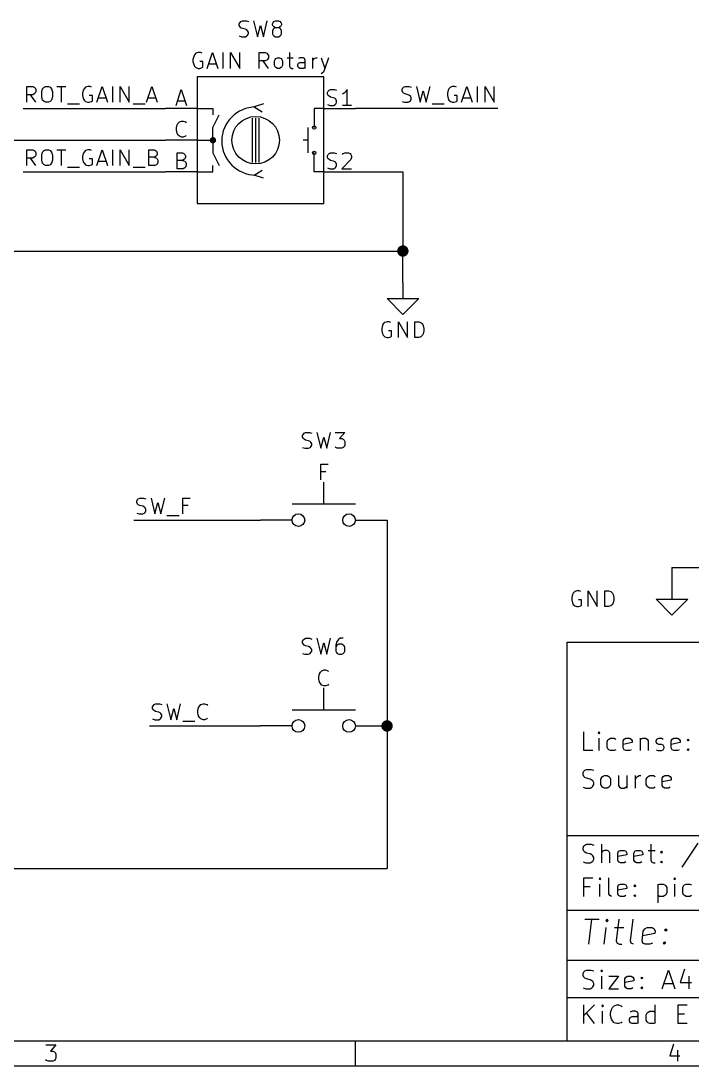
# Model space of a CAD drawing. Extents: x 0.4 to 11.3, y -7.9 to -0.4.
# Drawn here: x 5.243 to 7.364, y -7.874 to -4.573 of the extents above; entities that cross this region are included whole.
import ezdxf

# ---------------------------------------------------------------- set-up
doc = ezdxf.new("R2010")
doc.units = 0
doc.header["$MEASUREMENT"] = 0
for name, color, linetype in [('CYAN2', 4, 'CONTINUOUS'), ('GRAY1', 251, 'CONTINUOUS'), ('GREEN3', 91, 'CONTINUOUS'), ('LYELLOW', 51, 'CONTINUOUS'), ('RED2', 1, 'CONTINUOUS'), ('RED3', 11, 'CONTINUOUS')]:
    doc.layers.add(name, color=color, linetype=linetype)

msp = doc.modelspace()

# ---------------------------------------------------------------- linework, layer by layer
at = {"layer": 'CYAN2', "linetype": 'CONTINUOUS'}
for p, q in [((5.93333, -4.58265), (5.93571, -4.57789)), ((5.93333, -4.58742), (5.93333, -4.58265)), ((5.93571, -4.59218), (5.93333, -4.58742)), ((5.93571, -4.57789), (5.93809, -4.57551)), ((5.93809, -4.57551), (5.94286, -4.57313)), ((5.94286, -4.57313), (5.95476, -4.57313)), ((5.95476, -4.57313), (5.96191, -4.57551)), ((5.97857, -4.57313), (5.99048, -4.62313)), ((5.99048, -4.62313), (6, -4.58742)), ((6, -4.58742), (6.00952, -4.62313)), ((6.00952, -4.62313), (6.02143, -4.57313)), ((6.03809, -4.58265), (6.04047, -4.57789)), ((6.03809, -4.58504), (6.03809, -4.58265)), ((6.04047, -4.5898), (6.03809, -4.58504)), ((6.04047, -4.57789), (6.04285, -4.57551)), ((6.04285, -4.57551), (6.04762, -4.57313)), ((6.04762, -4.57313), (6.05714, -4.57313)), ((6.05714, -4.57313), (6.0619, -4.57551)), ((6.0619, -4.57551), (6.06428, -4.57789)), ((6.06428, -4.57789), (6.06667, -4.58265)), ((6.06667, -4.58504), (6.06428, -4.5898)), ((6.06667, -4.58265), (6.06667, -4.58504)), ((5.93333, -4.62075), (5.94048, -4.62313)), ((5.93809, -4.59456), (5.93571, -4.59218)), ((5.94286, -4.59694), (5.93809, -4.59456)), ((5.95238, -4.59932), (5.94286, -4.59694)), ((5.95714, -4.6017), (5.95238, -4.59932)), ((5.95238, -4.62313), (5.95714, -4.62075)), ((5.95952, -4.60408), (5.95714, -4.6017)), ((5.95714, -4.62075), (5.95952, -4.61837)), ((5.96191, -4.60885), (5.95952, -4.60408)), ((5.95952, -4.61837), (5.96191, -4.61361)), ((5.96191, -4.61361), (5.96191, -4.60885)), ((6.04047, -4.59932), (6.03809, -4.60408)), ((6.03809, -4.60408), (6.03809, -4.61361)), ((6.03809, -4.61361), (6.04047, -4.61837)), ((6.04285, -4.59218), (6.04047, -4.5898)), ((6.04285, -4.59694), (6.04047, -4.59932)), ((6.04047, -4.61837), (6.04285, -4.62075)), ((6.04762, -4.59456), (6.04285, -4.59218)), ((6.04762, -4.59456), (6.04285, -4.59694)), ((6.04285, -4.62075), (6.04762, -4.62313)), ((6.05714, -4.59456), (6.04762, -4.59456)), ((6.0619, -4.59218), (6.05714, -4.59456)), ((6.0619, -4.59694), (6.05714, -4.59456)), ((6.05714, -4.62313), (6.0619, -4.62075)), ((6.06428, -4.5898), (6.0619, -4.59218)), ((6.06428, -4.59932), (6.0619, -4.59694)), ((6.0619, -4.62075), (6.06428, -4.61837)), ((6.06667, -4.60408), (6.06428, -4.59932)), ((6.06428, -4.61837), (6.06667, -4.61361)), ((6.06667, -4.61361), (6.06667, -4.60408)), ((5.94048, -4.62313), (5.95238, -4.62313)), ((6.04762, -4.62313), (6.05714, -4.62313)), ((5.78928, -4.68504), (5.78691, -4.69456)), ((5.79167, -4.68028), (5.78928, -4.68504)), ((5.79643, -4.67551), (5.79167, -4.68028)), ((5.80357, -4.67313), (5.79643, -4.67551)), ((5.81071, -4.67313), (5.80357, -4.67313)), ((5.81548, -4.67551), (5.81071, -4.67313)), ((5.83214, -4.72313), (5.84881, -4.67313)), ((5.84881, -4.67313), (5.86548, -4.72313)), ((5.88214, -4.72313), (5.88214, -4.67313)), ((5.90595, -4.72313), (5.90595, -4.67313)), ((5.90595, -4.67313), (5.93452, -4.72313)), ((5.93452, -4.72313), (5.93452, -4.67313)), ((5.99643, -4.72313), (5.99643, -4.67313)), ((5.99643, -4.67313), (6.01548, -4.67313)), ((6.01548, -4.67313), (6.02024, -4.67551)), ((6.02024, -4.67551), (6.02262, -4.67789)), ((6.02262, -4.67789), (6.025, -4.68265)), ((6.025, -4.68265), (6.025, -4.6898)), ((6.09167, -4.67313), (6.09167, -4.71599)), ((5.78691, -4.69456), (5.78691, -4.7017)), ((5.78691, -4.7017), (5.78928, -4.71122)), ((5.78928, -4.71122), (5.79167, -4.71599)), ((5.79167, -4.71599), (5.79643, -4.72075)), ((5.81785, -4.7017), (5.80833, -4.7017)), ((5.81548, -4.72075), (5.81785, -4.71837)), ((5.81785, -4.71837), (5.81785, -4.7017)), ((5.83691, -4.70885), (5.86071, -4.70885)), ((6.01548, -4.69932), (5.99643, -4.69932)), ((6.025, -4.72313), (6.00833, -4.69932)), ((6.02024, -4.69694), (6.01548, -4.69932)), ((6.02262, -4.69456), (6.02024, -4.69694)), ((6.025, -4.6898), (6.02262, -4.69456)), ((6.04405, -4.69932), (6.04643, -4.69456)), ((6.04405, -4.71361), (6.04405, -4.69932)), ((6.04643, -4.71837), (6.04405, -4.71361)), ((6.04643, -4.69456), (6.04881, -4.69218)), ((6.04881, -4.72075), (6.04643, -4.71837)), ((6.04881, -4.69218), (6.05357, -4.6898)), ((6.05357, -4.6898), (6.06072, -4.6898)), ((6.06072, -4.6898), (6.06548, -4.69218)), ((6.06548, -4.69218), (6.06786, -4.69456)), ((6.06786, -4.71837), (6.06548, -4.72075)), ((6.06786, -4.69456), (6.07024, -4.69932)), ((6.07024, -4.71361), (6.06786, -4.71837)), ((6.07024, -4.69932), (6.07024, -4.71361)), ((6.08452, -4.6898), (6.10357, -4.6898)), ((6.09167, -4.71599), (6.09405, -4.72075)), ((6.11786, -4.71122), (6.12024, -4.70646)), ((6.11786, -4.71599), (6.11786, -4.71122)), ((6.12024, -4.72075), (6.11786, -4.71599)), ((6.125, -4.6898), (6.12024, -4.69218)), ((6.12024, -4.70646), (6.125, -4.70408)), ((6.13452, -4.6898), (6.125, -4.6898)), ((6.125, -4.70408), (6.13691, -4.70408)), ((6.13928, -4.69218), (6.13452, -4.6898)), ((6.13691, -4.70408), (6.14167, -4.7017)), ((6.14167, -4.69694), (6.13928, -4.69218)), ((6.14167, -4.72313), (6.14167, -4.69694)), ((6.16547, -4.72313), (6.16547, -4.6898)), ((6.16547, -4.69932), (6.16785, -4.69456)), ((6.16785, -4.69456), (6.17024, -4.69218)), ((6.17024, -4.69218), (6.175, -4.6898)), ((6.175, -4.6898), (6.17976, -4.6898)), ((6.19167, -4.6898), (6.20357, -4.72313)), ((6.21547, -4.6898), (6.20357, -4.72313)), ((5.79643, -4.72075), (5.80357, -4.72313)), ((5.80357, -4.72313), (5.80833, -4.72313)), ((5.80833, -4.72313), (5.81548, -4.72075)), ((6.05357, -4.72313), (6.04881, -4.72075)), ((6.06072, -4.72313), (6.05357, -4.72313)), ((6.06548, -4.72075), (6.06072, -4.72313)), ((6.09405, -4.72075), (6.09881, -4.72313)), ((6.09881, -4.72313), (6.10357, -4.72313)), ((6.125, -4.72313), (6.12024, -4.72075)), ((6.13691, -4.72313), (6.125, -4.72313)), ((6.14167, -4.72075), (6.13691, -4.72313)), ((6.19643, -4.73742), (6.19167, -4.7398)), ((6.19881, -4.73504), (6.19643, -4.73742)), ((6.20357, -4.72313), (6.19881, -4.73504)), ((6.38571, -5.53504), (6.38333, -5.54456)), ((6.38333, -5.54456), (6.38333, -5.5517)), ((6.38809, -5.53028), (6.38571, -5.53504)), ((6.39286, -5.52551), (6.38809, -5.53028)), ((6.4, -5.52313), (6.39286, -5.52551)), ((6.40714, -5.52313), (6.4, -5.52313)), ((6.41191, -5.52551), (6.40714, -5.52313)), ((6.43571, -5.57313), (6.43571, -5.52313)), ((6.43571, -5.52313), (6.46428, -5.57313)), ((6.46428, -5.57313), (6.46428, -5.52313)), ((6.48809, -5.57313), (6.48809, -5.52313)), ((6.48809, -5.52313), (6.5, -5.52313)), ((6.5, -5.52313), (6.50714, -5.52551)), ((6.50714, -5.52551), (6.51191, -5.53028)), ((6.51191, -5.53028), (6.51429, -5.53504)), ((6.51429, -5.53504), (6.51667, -5.54456)), ((6.51667, -5.54456), (6.51667, -5.5517)), ((6.38333, -5.5517), (6.38571, -5.56122)), ((6.38571, -5.56122), (6.38809, -5.56599)), ((6.38809, -5.56599), (6.39286, -5.57075)), ((6.39286, -5.57075), (6.4, -5.57313)), ((6.4, -5.57313), (6.40476, -5.57313)), ((6.41428, -5.5517), (6.40476, -5.5517)), ((6.40476, -5.57313), (6.41191, -5.57075)), ((6.41191, -5.57075), (6.41428, -5.56837)), ((6.41428, -5.56837), (6.41428, -5.5517)), ((6.5, -5.57313), (6.48809, -5.57313)), ((6.50714, -5.57075), (6.5, -5.57313)), ((6.51191, -5.56599), (6.50714, -5.57075)), ((6.51429, -5.56122), (6.51191, -5.56599)), ((6.51667, -5.5517), (6.51429, -5.56122)), ((6.13571, -5.87789), (6.13809, -5.87551)), ((6.13809, -5.87551), (6.14286, -5.87313)), ((6.14286, -5.87313), (6.15476, -5.87313)), ((6.15476, -5.87313), (6.16191, -5.87551)), ((6.17857, -5.87313), (6.19048, -5.92313)), ((6.20952, -5.92313), (6.22143, -5.87313)), ((6.23571, -5.87313), (6.26667, -5.87313)), ((6.26667, -5.87313), (6.25, -5.89218)), ((6.13333, -5.88265), (6.13571, -5.87789)), ((6.13333, -5.88742), (6.13333, -5.88265)), ((6.13571, -5.89218), (6.13333, -5.88742)), ((6.13809, -5.89456), (6.13571, -5.89218)), ((6.14286, -5.89694), (6.13809, -5.89456)), ((6.15238, -5.89932), (6.14286, -5.89694)), ((6.15714, -5.9017), (6.15238, -5.89932)), ((6.15952, -5.90408), (6.15714, -5.9017)), ((6.16191, -5.90885), (6.15952, -5.90408)), ((6.16191, -5.91361), (6.16191, -5.90885)), ((6.19048, -5.92313), (6.2, -5.88742)), ((6.2, -5.88742), (6.20952, -5.92313)), ((6.25, -5.89218), (6.25714, -5.89218)), ((6.25714, -5.89218), (6.2619, -5.89456)), ((6.2619, -5.89456), (6.26428, -5.89694)), ((6.26428, -5.89694), (6.26667, -5.9017)), ((6.26667, -5.9017), (6.26667, -5.91361)), ((6.13333, -5.92075), (6.14048, -5.92313)), ((6.14048, -5.92313), (6.15238, -5.92313)), ((6.15238, -5.92313), (6.15714, -5.92075)), ((6.15714, -5.92075), (6.15952, -5.91837)), ((6.15952, -5.91837), (6.16191, -5.91361)), ((6.23809, -5.92075), (6.23571, -5.91837)), ((6.24285, -5.92313), (6.23809, -5.92075)), ((6.25714, -5.92313), (6.24285, -5.92313)), ((6.2619, -5.92075), (6.25714, -5.92313)), ((6.26428, -5.91837), (6.2619, -5.92075)), ((6.26667, -5.91361), (6.26428, -5.91837)), ((6.19047, -6.02313), (6.19047, -5.97313)), ((6.19047, -5.97313), (6.21428, -5.97313)), ((6.20714, -5.99694), (6.19047, -5.99694)), ((6.98571, -6.38504), (6.98333, -6.39456)), ((6.98333, -6.39456), (6.98333, -6.4017)), ((6.98333, -6.4017), (6.98571, -6.41122)), ((6.98809, -6.38028), (6.98571, -6.38504)), ((6.99286, -6.37551), (6.98809, -6.38028)), ((7, -6.37313), (6.99286, -6.37551)), ((7.00714, -6.37313), (7, -6.37313)), ((7.01428, -6.4017), (7.00476, -6.4017)), ((7.01191, -6.37551), (7.00714, -6.37313)), ((7.01428, -6.41837), (7.01428, -6.4017)), ((7.03571, -6.42313), (7.03571, -6.37313)), ((7.03571, -6.37313), (7.06428, -6.42313)), ((7.06428, -6.42313), (7.06428, -6.37313)), ((7.08809, -6.42313), (7.08809, -6.37313)), ((7.08809, -6.37313), (7.1, -6.37313)), ((7.1, -6.37313), (7.10714, -6.37551)), ((7.10714, -6.37551), (7.11191, -6.38028)), ((7.11191, -6.38028), (7.11429, -6.38504)), ((7.11429, -6.38504), (7.11667, -6.39456)), ((7.11667, -6.4017), (7.11429, -6.41122)), ((7.11667, -6.39456), (7.11667, -6.4017)), ((6.98571, -6.41122), (6.98809, -6.41599)), ((6.98809, -6.41599), (6.99286, -6.42075)), ((6.99286, -6.42075), (7, -6.42313)), ((7, -6.42313), (7.00476, -6.42313)), ((7.00476, -6.42313), (7.01191, -6.42075)), ((7.01191, -6.42075), (7.01428, -6.41837)), ((7.1, -6.42313), (7.08809, -6.42313)), ((7.10714, -6.42075), (7.1, -6.42313)), ((7.11191, -6.41599), (7.10714, -6.42075)), ((7.11429, -6.41122), (7.11191, -6.41599)), ((6.13333, -6.53265), (6.13571, -6.52789)), ((6.13333, -6.53742), (6.13333, -6.53265)), ((6.13571, -6.52789), (6.13809, -6.52551)), ((6.13809, -6.52551), (6.14286, -6.52313)), ((6.14286, -6.52313), (6.15476, -6.52313)), ((6.15476, -6.52313), (6.16191, -6.52551)), ((6.17857, -6.52313), (6.19048, -6.57313)), ((6.20952, -6.57313), (6.22143, -6.52313)), ((6.24047, -6.53504), (6.23809, -6.54456)), ((6.24524, -6.52789), (6.24047, -6.53504)), ((6.24762, -6.52551), (6.24524, -6.52789)), ((6.25238, -6.52313), (6.24762, -6.52551)), ((6.2619, -6.52313), (6.25238, -6.52313)), ((6.13571, -6.54218), (6.13333, -6.53742)), ((6.13809, -6.54456), (6.13571, -6.54218)), ((6.14286, -6.54694), (6.13809, -6.54456)), ((6.15238, -6.54932), (6.14286, -6.54694)), ((6.15714, -6.5517), (6.15238, -6.54932)), ((6.15952, -6.55408), (6.15714, -6.5517)), ((6.15714, -6.57075), (6.15952, -6.56837)), ((6.16191, -6.55885), (6.15952, -6.55408)), ((6.15952, -6.56837), (6.16191, -6.56361)), ((6.16191, -6.56361), (6.16191, -6.55885)), ((6.19048, -6.57313), (6.2, -6.53742)), ((6.2, -6.53742), (6.20952, -6.57313)), ((6.23809, -6.54456), (6.23809, -6.56361)), ((6.24047, -6.54694), (6.23809, -6.5517)), ((6.23809, -6.56361), (6.24047, -6.56837)), ((6.24285, -6.54456), (6.24047, -6.54694)), ((6.24047, -6.56837), (6.24285, -6.57075)), ((6.24762, -6.54218), (6.24285, -6.54456)), ((6.25714, -6.54218), (6.24762, -6.54218)), ((6.2619, -6.54456), (6.25714, -6.54218)), ((6.26428, -6.54694), (6.2619, -6.54456)), ((6.2619, -6.57075), (6.26428, -6.56837)), ((6.26667, -6.5517), (6.26428, -6.54694)), ((6.26428, -6.56837), (6.26667, -6.56361)), ((6.26667, -6.56361), (6.26667, -6.5517)), ((6.13333, -6.57075), (6.14048, -6.57313)), ((6.14048, -6.57313), (6.15238, -6.57313)), ((6.15238, -6.57313), (6.15714, -6.57075)), ((6.24285, -6.57075), (6.24762, -6.57313)), ((6.24762, -6.57313), (6.25714, -6.57313)), ((6.25714, -6.57313), (6.2619, -6.57075)), ((6.18452, -6.64456), (6.1869, -6.63504)), ((6.1869, -6.63504), (6.18928, -6.63028)), ((6.18928, -6.63028), (6.19405, -6.62551)), ((6.19405, -6.62551), (6.20119, -6.62313)), ((6.20119, -6.62313), (6.20595, -6.62313)), ((6.20595, -6.62313), (6.21309, -6.62551)), ((6.21309, -6.62551), (6.21547, -6.62789)), ((6.18452, -6.6517), (6.18452, -6.64456)), ((6.1869, -6.66122), (6.18452, -6.6517)), ((6.18928, -6.66599), (6.1869, -6.66122)), ((6.19405, -6.67075), (6.18928, -6.66599)), ((6.20119, -6.67313), (6.19405, -6.67075)), ((6.20595, -6.67313), (6.20119, -6.67313)), ((6.21309, -6.67075), (6.20595, -6.67313)), ((6.21547, -6.66837), (6.21309, -6.67075))]:
    msp.add_line(p, q, dxfattribs=at)
at = {"layer": 'GRAY1', "linetype": 'CONTINUOUS'}
for p, q in [((5.2619, -4.83013), (5.2619, -4.78013)), ((5.2619, -4.78013), (5.28095, -4.78013)), ((5.28095, -4.78013), (5.28571, -4.78251)), ((5.28571, -4.78251), (5.28809, -4.78489)), ((5.28809, -4.78489), (5.29047, -4.78965)), ((5.3119, -4.78727), (5.31667, -4.78251)), ((5.31667, -4.78251), (5.32143, -4.78013)), ((5.32143, -4.78013), (5.33095, -4.78013)), ((5.33095, -4.78013), (5.33571, -4.78251)), ((5.33571, -4.78251), (5.34047, -4.78727)), ((5.35714, -4.78013), (5.38571, -4.78013)), ((5.37143, -4.83013), (5.37143, -4.78013)), ((5.44762, -4.78251), (5.44285, -4.78727)), ((5.45476, -4.78013), (5.44762, -4.78251)), ((5.4619, -4.78013), (5.45476, -4.78013)), ((5.46667, -4.78251), (5.4619, -4.78013)), ((5.48333, -4.83013), (5.5, -4.78013)), ((5.5, -4.78013), (5.51667, -4.83013)), ((5.53333, -4.83013), (5.53333, -4.78013)), ((5.55714, -4.83013), (5.55714, -4.78013)), ((5.55714, -4.78013), (5.58571, -4.83013)), ((5.58571, -4.83013), (5.58571, -4.78013)), ((5.64048, -4.83013), (5.65714, -4.78013)), ((5.65714, -4.78013), (5.67381, -4.83013)), ((6.44762, -4.78965), (6.45, -4.78489)), ((6.45, -4.78489), (6.45238, -4.78251)), ((6.45238, -4.78251), (6.45714, -4.78013)), ((6.45714, -4.78013), (6.46904, -4.78013)), ((6.46904, -4.78013), (6.47619, -4.78251)), ((6.49285, -4.78013), (6.50476, -4.83013)), ((6.52381, -4.83013), (6.53571, -4.78013)), ((6.6, -4.78251), (6.59523, -4.78727)), ((6.60714, -4.78013), (6.6, -4.78251)), ((6.61428, -4.78013), (6.60714, -4.78013)), ((6.61904, -4.78251), (6.61428, -4.78013)), ((6.63571, -4.83013), (6.65237, -4.78013)), ((6.65237, -4.78013), (6.66904, -4.83013)), ((6.68571, -4.83013), (6.68571, -4.78013)), ((6.70952, -4.83013), (6.70952, -4.78013)), ((6.70952, -4.78013), (6.73809, -4.83013)), ((6.73809, -4.83013), (6.73809, -4.78013)), ((5.28095, -4.80632), (5.2619, -4.80632)), ((5.29047, -4.83013), (5.27381, -4.80632)), ((5.28571, -4.80394), (5.28095, -4.80632)), ((5.28809, -4.80156), (5.28571, -4.80394)), ((5.29047, -4.7968), (5.28809, -4.80156)), ((5.29047, -4.78965), (5.29047, -4.7968)), ((5.30952, -4.7968), (5.3119, -4.78727)), ((5.30952, -4.81346), (5.30952, -4.7968)), ((5.3119, -4.82298), (5.30952, -4.81346)), ((5.34047, -4.78727), (5.34285, -4.7968)), ((5.34285, -4.81346), (5.34047, -4.82298)), ((5.34285, -4.7968), (5.34285, -4.81346)), ((5.44047, -4.79203), (5.43809, -4.80156)), ((5.43809, -4.80156), (5.43809, -4.8087)), ((5.43809, -4.8087), (5.44047, -4.81822)), ((5.44285, -4.78727), (5.44047, -4.79203)), ((5.44047, -4.81822), (5.44285, -4.82298)), ((5.46904, -4.8087), (5.45952, -4.8087)), ((5.46904, -4.82537), (5.46904, -4.8087)), ((5.48809, -4.81584), (5.5119, -4.81584)), ((5.64524, -4.81584), (5.66905, -4.81584)), ((6.44762, -4.79441), (6.44762, -4.78965)), ((6.45, -4.79917), (6.44762, -4.79441)), ((6.45238, -4.80156), (6.45, -4.79917)), ((6.45714, -4.80394), (6.45238, -4.80156)), ((6.46667, -4.80632), (6.45714, -4.80394)), ((6.47143, -4.8087), (6.46667, -4.80632)), ((6.47381, -4.81108), (6.47143, -4.8087)), ((6.47619, -4.81584), (6.47381, -4.81108)), ((6.47619, -4.8206), (6.47619, -4.81584)), ((6.50476, -4.83013), (6.51428, -4.79441)), ((6.51428, -4.79441), (6.52381, -4.83013)), ((6.59285, -4.79203), (6.59047, -4.80156)), ((6.59047, -4.80156), (6.59047, -4.8087)), ((6.59047, -4.8087), (6.59285, -4.81822)), ((6.59523, -4.78727), (6.59285, -4.79203)), ((6.59285, -4.81822), (6.59523, -4.82298)), ((6.62142, -4.8087), (6.6119, -4.8087)), ((6.62142, -4.82537), (6.62142, -4.8087)), ((6.64047, -4.81584), (6.66428, -4.81584)), ((5.31667, -4.82775), (5.3119, -4.82298)), ((5.32143, -4.83013), (5.31667, -4.82775)), ((5.33095, -4.83013), (5.32143, -4.83013)), ((5.33571, -4.82775), (5.33095, -4.83013)), ((5.34047, -4.82298), (5.33571, -4.82775)), ((5.39048, -4.83489), (5.42857, -4.83489)), ((5.44285, -4.82298), (5.44762, -4.82775)), ((5.44762, -4.82775), (5.45476, -4.83013)), ((5.45476, -4.83013), (5.45952, -4.83013)), ((5.45952, -4.83013), (5.46667, -4.82775)), ((5.46667, -4.82775), (5.46904, -4.82537)), ((5.59762, -4.83489), (5.63572, -4.83489)), ((6.44762, -4.82775), (6.45476, -4.83013)), ((6.45476, -4.83013), (6.46667, -4.83013)), ((6.46667, -4.83013), (6.47143, -4.82775)), ((6.47143, -4.82775), (6.47381, -4.82537)), ((6.47381, -4.82537), (6.47619, -4.8206)), ((6.54285, -4.83489), (6.58095, -4.83489)), ((6.59523, -4.82298), (6.6, -4.82775)), ((6.6, -4.82775), (6.60714, -4.83013)), ((6.60714, -4.83013), (6.6119, -4.83013)), ((6.6119, -4.83013), (6.61904, -4.82775)), ((6.61904, -4.82775), (6.62142, -4.82537)), ((5.2619, -5.03013), (5.2619, -4.98013)), ((5.2619, -4.98013), (5.28095, -4.98013)), ((5.28095, -4.98013), (5.28571, -4.98251)), ((5.28571, -4.98251), (5.28809, -4.98489)), ((5.3119, -4.98727), (5.31667, -4.98251)), ((5.31667, -4.98251), (5.32143, -4.98013)), ((5.32143, -4.98013), (5.33095, -4.98013)), ((5.33095, -4.98013), (5.33571, -4.98251)), ((5.33571, -4.98251), (5.34047, -4.98727)), ((5.35714, -4.98013), (5.38571, -4.98013)), ((5.37143, -5.03013), (5.37143, -4.98013)), ((5.44762, -4.98251), (5.44285, -4.98727)), ((5.45476, -4.98013), (5.44762, -4.98251)), ((5.4619, -4.98013), (5.45476, -4.98013)), ((5.46667, -4.98251), (5.4619, -4.98013)), ((5.48333, -5.03013), (5.5, -4.98013)), ((5.5, -4.98013), (5.51667, -5.03013)), ((5.53333, -5.03013), (5.53333, -4.98013)), ((5.55714, -5.03013), (5.55714, -4.98013)), ((5.55714, -4.98013), (5.58571, -5.03013)), ((5.58571, -5.03013), (5.58571, -4.98013)), ((5.64762, -5.03013), (5.64762, -4.98013)), ((5.64762, -4.98013), (5.66429, -4.98013)), ((5.66429, -4.98013), (5.66905, -4.98251)), ((5.66905, -4.98251), (5.67143, -4.98489)), ((5.28095, -5.00632), (5.2619, -5.00632)), ((5.29047, -5.03013), (5.27381, -5.00632)), ((5.28571, -5.00394), (5.28095, -5.00632)), ((5.28809, -5.00156), (5.28571, -5.00394)), ((5.28809, -4.98489), (5.29047, -4.98965)), ((5.29047, -4.9968), (5.28809, -5.00156)), ((5.29047, -4.98965), (5.29047, -4.9968)), ((5.30952, -4.9968), (5.3119, -4.98727)), ((5.30952, -5.01346), (5.30952, -4.9968)), ((5.3119, -5.02298), (5.30952, -5.01346)), ((5.34047, -4.98727), (5.34285, -4.9968)), ((5.34285, -5.01346), (5.34047, -5.02298)), ((5.34285, -4.9968), (5.34285, -5.01346)), ((5.44047, -4.99203), (5.43809, -5.00156)), ((5.43809, -5.00156), (5.43809, -5.0087)), ((5.43809, -5.0087), (5.44047, -5.01822)), ((5.44285, -4.98727), (5.44047, -4.99203)), ((5.46904, -5.0087), (5.45952, -5.0087)), ((5.46904, -5.02537), (5.46904, -5.0087)), ((5.48809, -5.01584), (5.5119, -5.01584)), ((5.66429, -5.00394), (5.64762, -5.00394)), ((5.66905, -5.00156), (5.66429, -5.00394)), ((5.66429, -5.00394), (5.67143, -5.00632)), ((5.67143, -4.99917), (5.66905, -5.00156)), ((5.67143, -4.98489), (5.67381, -4.98965)), ((5.67381, -4.99441), (5.67143, -4.99917)), ((5.67143, -5.00632), (5.67381, -5.0087)), ((5.67381, -4.98965), (5.67381, -4.99441)), ((5.67381, -5.0087), (5.67619, -5.01346)), ((5.67619, -5.01346), (5.67619, -5.0206)), ((5.31667, -5.02775), (5.3119, -5.02298)), ((5.32143, -5.03013), (5.31667, -5.02775)), ((5.33095, -5.03013), (5.32143, -5.03013)), ((5.33571, -5.02775), (5.33095, -5.03013)), ((5.34047, -5.02298), (5.33571, -5.02775)), ((5.39048, -5.03489), (5.42857, -5.03489)), ((5.44047, -5.01822), (5.44285, -5.02298)), ((5.44285, -5.02298), (5.44762, -5.02775)), ((5.44762, -5.02775), (5.45476, -5.03013)), ((5.45476, -5.03013), (5.45952, -5.03013)), ((5.45952, -5.03013), (5.46667, -5.02775)), ((5.46667, -5.02775), (5.46904, -5.02537)), ((5.59762, -5.03489), (5.63572, -5.03489)), ((5.66667, -5.03013), (5.64762, -5.03013)), ((5.67143, -5.02775), (5.66667, -5.03013)), ((5.67381, -5.02537), (5.67143, -5.02775)), ((5.67619, -5.0206), (5.67381, -5.02537)), ((5.60952, -6.08965), (5.6119, -6.08489)), ((5.60952, -6.09441), (5.60952, -6.08965)), ((5.6119, -6.09917), (5.60952, -6.09441)), ((5.6119, -6.08489), (5.61428, -6.08251)), ((5.61428, -6.10156), (5.6119, -6.09917)), ((5.61428, -6.08251), (5.61905, -6.08013)), ((5.61905, -6.10394), (5.61428, -6.10156)), ((5.61905, -6.08013), (5.63095, -6.08013)), ((5.62857, -6.10632), (5.61905, -6.10394)), ((5.63333, -6.1087), (5.62857, -6.10632)), ((5.63095, -6.08013), (5.63809, -6.08251)), ((5.65476, -6.08013), (5.66667, -6.13013)), ((5.66667, -6.13013), (5.67619, -6.09441)), ((5.67619, -6.09441), (5.68571, -6.13013)), ((5.68571, -6.13013), (5.69762, -6.08013)), ((5.75476, -6.13013), (5.75476, -6.08013)), ((5.75476, -6.08013), (5.77857, -6.08013)), ((5.77143, -6.10394), (5.75476, -6.10394)), ((5.60952, -6.12775), (5.61667, -6.13013)), ((5.61667, -6.13013), (5.62857, -6.13013)), ((5.62857, -6.13013), (5.63333, -6.12775)), ((5.63571, -6.11108), (5.63333, -6.1087)), ((5.63333, -6.12775), (5.63571, -6.12537)), ((5.63809, -6.11584), (5.63571, -6.11108)), ((5.63571, -6.12537), (5.63809, -6.1206)), ((5.63809, -6.1206), (5.63809, -6.11584)), ((5.70476, -6.13489), (5.74285, -6.13489)), ((5.6619, -6.73489), (5.66428, -6.73251)), ((5.66428, -6.73251), (5.66905, -6.73013)), ((5.66905, -6.73013), (5.68095, -6.73013)), ((5.68095, -6.73013), (5.68809, -6.73251)), ((5.70476, -6.73013), (5.71667, -6.78013)), ((5.73571, -6.78013), (5.74762, -6.73013)), ((5.80714, -6.73727), (5.8119, -6.73251)), ((5.8119, -6.73251), (5.81904, -6.73013)), ((5.81904, -6.73013), (5.8238, -6.73013)), ((5.8238, -6.73013), (5.83095, -6.73251)), ((5.83095, -6.73251), (5.83333, -6.73489)), ((5.65952, -6.73965), (5.6619, -6.73489)), ((5.65952, -6.74441), (5.65952, -6.73965)), ((5.6619, -6.74917), (5.65952, -6.74441)), ((5.66428, -6.75156), (5.6619, -6.74917)), ((5.66905, -6.75394), (5.66428, -6.75156)), ((5.67857, -6.75632), (5.66905, -6.75394)), ((5.68333, -6.7587), (5.67857, -6.75632)), ((5.68571, -6.76108), (5.68333, -6.7587)), ((5.68809, -6.76584), (5.68571, -6.76108)), ((5.68809, -6.7706), (5.68809, -6.76584)), ((5.71667, -6.78013), (5.72619, -6.74441)), ((5.72619, -6.74441), (5.73571, -6.78013)), ((5.80238, -6.75156), (5.80476, -6.74203)), ((5.80238, -6.7587), (5.80238, -6.75156)), ((5.80476, -6.76822), (5.80238, -6.7587)), ((5.80476, -6.74203), (5.80714, -6.73727)), ((5.65952, -6.77775), (5.66667, -6.78013)), ((5.66667, -6.78013), (5.67857, -6.78013)), ((5.67857, -6.78013), (5.68333, -6.77775)), ((5.68333, -6.77775), (5.68571, -6.77537)), ((5.68571, -6.77537), (5.68809, -6.7706)), ((5.75476, -6.78489), (5.79285, -6.78489)), ((5.80714, -6.77298), (5.80476, -6.76822)), ((5.8119, -6.77775), (5.80714, -6.77298)), ((5.81904, -6.78013), (5.8119, -6.77775)), ((5.8238, -6.78013), (5.81904, -6.78013)), ((5.83095, -6.77775), (5.8238, -6.78013)), ((5.83333, -6.77537), (5.83095, -6.77775))]:
    msp.add_line(p, q, dxfattribs=at)
at = {"layer": 'GREEN3', "linetype": 'CONTINUOUS'}
for p, q in [((5.25, -4.85), (5.7, -4.85)), ((6.75, -4.85), (6.3, -4.85)), ((5.15, -4.95), (5.7, -4.95)), ((5.25, -5.05), (5.7, -5.05)), ((6.3, -5.05), (6.45, -5.05)), ((6.45, -5.05), (6.45, -5.3)), ((5.2, -5.3), (6.45, -5.3)), ((6.45, -5.4), (6.45, -5.3)), ((5.6, -6.15), (6, -6.15)), ((6.4, -6.15), (6.4, -6.8)), ((7.3, -6.3), (7.3, -6.35)), ((7.3, -6.3), (7.9, -6.3)), ((5.65, -6.8), (6, -6.8)), ((6.4, -6.8), (6.4, -7.25)), ((5.05, -7.25), (6.4, -7.25))]:
    msp.add_line(p, q, dxfattribs=at)
at = {"layer": 'GREEN3', "const_width": 0.018}
for points in [[(6.441, -5.3, 1), (6.459, -5.3, 1)], [(6.391, -6.8, 1), (6.409, -6.8, 1)]]:
    msp.add_lwpolyline(points, format="xyb", close=True, dxfattribs=at)
at = {"layer": 'LYELLOW', "linetype": 'CONTINUOUS'}
for p, q in [((5.8, -4.75), (5.8, -5.15)), ((6.2, -4.75), (5.8, -4.75)), ((6.2, -5.15), (6.2, -4.75)), ((5.8, -5.15), (6.2, -5.15))]:
    msp.add_line(p, q, dxfattribs=at)
at = {"layer": 'RED2', "linetype": 'CONTINUOUS'}
for p, q in [((5.8, -4.75), (5.8, -5.15)), ((6.2, -4.75), (5.8, -4.75)), ((6.2, -5.15), (6.2, -4.75)), ((5.8, -4.85), (5.7, -4.85)), ((5.8, -4.85), (5.85, -4.85)), ((5.85, -4.85), (5.85, -4.87)), ((6.01, -4.835), (5.98, -4.845)), ((5.98, -4.845), (6.005, -4.86)), ((6.2, -4.85), (6.17, -4.85)), ((6.17, -4.85), (6.17, -4.91)), ((6.2, -4.85), (6.3, -4.85)), ((5.85, -4.91), (5.87, -4.87)), ((5.975, -5.02), (5.975, -4.88)), ((5.985, -5.02), (5.985, -4.88)), ((5.995, -4.88), (5.995, -5.02)), ((5.85, -4.95), (5.85, -4.91)), ((6.15, -4.91), (6.15, -4.99)), ((5.8, -4.95), (5.7, -4.95)), ((5.8, -4.95), (5.85, -4.95)), ((5.83, -4.95), (5.85, -4.95)), ((5.85, -4.95), (5.85, -4.99)), ((6.15, -4.95), (6.135, -4.95)), ((5.85, -4.99), (5.87, -5.03)), ((6.17, -5.05), (6.17, -4.99)), ((5.8, -5.05), (5.7, -5.05)), ((5.8, -5.05), (5.85, -5.05)), ((5.85, -5.05), (5.85, -5.03)), ((5.98, -5.06), (6.005, -5.045)), ((6.2, -5.05), (6.17, -5.05)), ((6.2, -5.05), (6.3, -5.05)), ((6.01, -5.07), (5.98, -5.06)), ((5.8, -5.15), (6.2, -5.15)), ((6.45, -5.4), (6.45, -5.45)), ((6.45, -5.5), (6.4, -5.45)), ((6.4, -5.45), (6.45, -5.45)), ((6.45, -5.45), (6.5, -5.45)), ((6.5, -5.45), (6.45, -5.5)), ((6.2, -6.1), (6.2, -6.03)), ((6.3, -6.1), (6.1, -6.1)), ((6.1, -6.15), (6, -6.15)), ((6.3, -6.15), (6.4, -6.15)), ((7.3, -6.35), (7.3, -6.4)), ((7.3, -6.45), (7.25, -6.4)), ((7.25, -6.4), (7.3, -6.4)), ((7.3, -6.4), (7.35, -6.4)), ((7.35, -6.4), (7.3, -6.45)), ((6.96859, -6.53572), (11.2206, -6.53572)), ((6.96859, -7.79556), (6.96859, -6.53572)), ((6.2, -6.75), (6.2, -6.68)), ((6.3, -6.75), (6.1, -6.75)), ((6.1, -6.8), (6, -6.8)), ((6.3, -6.8), (6.4, -6.8)), ((7.02202, -6.878), (7.02202, -6.81894)), ((7.06983, -6.81894), (7.06702, -6.82175)), ((7.06702, -6.82175), (7.06983, -6.82456)), ((7.07264, -6.82175), (7.06983, -6.81894)), ((7.06983, -6.81894), (7.06983, -6.82456)), ((7.06983, -6.82456), (7.07264, -6.82175)), ((7.06983, -6.878), (7.06983, -6.83863)), ((7.09514, -6.84987), (7.09795, -6.84425)), ((7.09514, -6.86675), (7.09514, -6.84987)), ((7.09795, -6.84425), (7.10076, -6.84144)), ((7.10076, -6.84144), (7.10639, -6.83863)), ((7.10639, -6.83863), (7.11763, -6.83863)), ((7.11763, -6.83863), (7.12326, -6.84144)), ((7.14576, -6.84706), (7.14857, -6.84144)), ((7.14576, -6.86956), (7.14576, -6.84706)), ((7.17388, -6.85269), (7.14576, -6.85831)), ((7.14857, -6.84144), (7.15419, -6.83863)), ((7.15419, -6.83863), (7.16544, -6.83863)), ((7.16544, -6.83863), (7.17106, -6.84144)), ((7.17106, -6.84144), (7.17388, -6.84706)), ((7.17388, -6.84706), (7.17388, -6.85269)), ((7.19919, -6.83863), (7.19919, -6.878)), ((7.19919, -6.84425), (7.202, -6.84144)), ((7.202, -6.84144), (7.20762, -6.83863)), ((7.20762, -6.83863), (7.21606, -6.83863)), ((7.21606, -6.83863), (7.22168, -6.84144)), ((7.22168, -6.84144), (7.2245, -6.84706)), ((7.2245, -6.84706), (7.2245, -6.878)), ((7.2498, -6.84706), (7.25261, -6.84144)), ((7.2498, -6.84987), (7.2498, -6.84706)), ((7.25261, -6.8555), (7.2498, -6.84987)), ((7.25261, -6.84144), (7.25824, -6.83863)), ((7.25824, -6.85831), (7.25261, -6.8555)), ((7.25824, -6.83863), (7.26667, -6.83863)), ((7.26667, -6.85831), (7.25824, -6.85831)), ((7.26667, -6.83863), (7.2723, -6.84144)), ((7.2723, -6.86112), (7.26667, -6.85831)), ((7.27511, -6.86675), (7.2723, -6.86112)), ((7.29761, -6.84706), (7.30042, -6.84144)), ((7.29761, -6.86956), (7.29761, -6.84706)), ((7.32573, -6.85269), (7.29761, -6.85831)), ((7.30042, -6.84144), (7.30605, -6.83863)), ((7.30605, -6.83863), (7.3173, -6.83863)), ((7.3173, -6.83863), (7.32292, -6.84144)), ((7.32292, -6.84144), (7.32573, -6.84706)), ((7.32573, -6.84706), (7.32573, -6.85269)), ((7.34823, -6.84425), (7.35104, -6.84144)), ((7.35104, -6.84706), (7.34823, -6.84425)), ((7.35104, -6.84144), (7.35385, -6.84425)), ((7.35104, -6.84144), (7.35104, -6.84706)), ((7.35385, -6.84425), (7.35104, -6.84706)), ((7.05014, -6.878), (7.02202, -6.878)), ((7.09795, -6.87237), (7.09514, -6.86675)), ((7.10076, -6.87519), (7.09795, -6.87237)), ((7.10639, -6.878), (7.10076, -6.87519)), ((7.11763, -6.878), (7.10639, -6.878)), ((7.12326, -6.87519), (7.11763, -6.878)), ((7.14857, -6.87519), (7.14576, -6.86956)), ((7.15419, -6.878), (7.14857, -6.87519)), ((7.16544, -6.878), (7.15419, -6.878)), ((7.17106, -6.87519), (7.16544, -6.878)), ((7.2498, -6.87519), (7.25543, -6.878)), ((7.25543, -6.878), (7.26667, -6.878)), ((7.26667, -6.878), (7.2723, -6.87519)), ((7.2723, -6.87519), (7.27511, -6.86956)), ((7.27511, -6.86956), (7.27511, -6.86675)), ((7.30042, -6.87519), (7.29761, -6.86956)), ((7.30605, -6.878), (7.30042, -6.87519)), ((7.3173, -6.878), (7.30605, -6.878)), ((7.32292, -6.87519), (7.3173, -6.878)), ((7.34823, -6.87519), (7.35104, -6.87237)), ((7.35104, -6.878), (7.34823, -6.87519)), ((7.35104, -6.87237), (7.35385, -6.87519)), ((7.35104, -6.87237), (7.35104, -6.878)), ((7.35385, -6.87519), (7.35104, -6.878)), ((7.01921, -6.9483), (7.02202, -6.94267)), ((7.01921, -6.95393), (7.01921, -6.9483)), ((7.02202, -6.95955), (7.01921, -6.95393)), ((7.02202, -6.94267), (7.02483, -6.93986)), ((7.02483, -6.96236), (7.02202, -6.95955)), ((7.02483, -6.93986), (7.03046, -6.93705)), ((7.03046, -6.96517), (7.02483, -6.96236)), ((7.03046, -6.93705), (7.04452, -6.93705)), ((7.0417, -6.96798), (7.03046, -6.96517)), ((7.04452, -6.93705), (7.05295, -6.93986)), ((7.07545, -6.96798), (7.07826, -6.96236)), ((7.07826, -6.96236), (7.08107, -6.95955)), ((7.08107, -6.95955), (7.0867, -6.95674)), ((7.0867, -6.95674), (7.09514, -6.95674)), ((7.09514, -6.95674), (7.10076, -6.95955)), ((7.10076, -6.95955), (7.10357, -6.96236)), ((7.10357, -6.96236), (7.10639, -6.96798)), ((7.13169, -6.95674), (7.13169, -6.98767)), ((7.157, -6.95674), (7.157, -6.99611)), ((7.18512, -6.99611), (7.18512, -6.95674)), ((7.18512, -6.96798), (7.18793, -6.96236)), ((7.18793, -6.96236), (7.19075, -6.95955)), ((7.19075, -6.95955), (7.19637, -6.95674)), ((7.19637, -6.95674), (7.202, -6.95674)), ((7.21887, -6.96798), (7.22168, -6.96236)), ((7.22168, -6.96236), (7.22449, -6.95955)), ((7.22449, -6.95955), (7.23012, -6.95674)), ((7.23012, -6.95674), (7.24137, -6.95674)), ((7.24137, -6.95674), (7.24699, -6.95955)), ((7.26949, -6.96517), (7.2723, -6.95955)), ((7.26949, -6.98767), (7.26949, -6.96517)), ((7.2723, -6.95955), (7.27793, -6.95674)), ((7.27793, -6.95674), (7.28917, -6.95674)), ((7.28917, -6.95674), (7.2948, -6.95955)), ((7.2948, -6.95955), (7.29761, -6.96517)), ((7.29761, -6.96517), (7.29761, -6.9708)), ((7.01921, -6.9933), (7.02765, -6.99611)), ((7.02765, -6.99611), (7.0417, -6.99611)), ((7.04733, -6.9708), (7.0417, -6.96798)), ((7.0417, -6.99611), (7.04733, -6.9933)), ((7.05014, -6.97361), (7.04733, -6.9708)), ((7.04733, -6.9933), (7.05014, -6.99048)), ((7.05295, -6.97923), (7.05014, -6.97361)), ((7.05014, -6.99048), (7.05295, -6.98486)), ((7.05295, -6.98486), (7.05295, -6.97923)), ((7.07545, -6.98486), (7.07545, -6.96798)), ((7.07826, -6.99048), (7.07545, -6.98486)), ((7.08107, -6.9933), (7.07826, -6.99048)), ((7.0867, -6.99611), (7.08107, -6.9933)), ((7.09514, -6.99611), (7.0867, -6.99611)), ((7.10076, -6.9933), (7.09514, -6.99611)), ((7.10357, -6.99048), (7.10076, -6.9933)), ((7.10639, -6.98486), (7.10357, -6.99048)), ((7.10639, -6.96798), (7.10639, -6.98486)), ((7.13169, -6.98767), (7.1345, -6.9933)), ((7.1345, -6.9933), (7.14013, -6.99611)), ((7.14013, -6.99611), (7.14857, -6.99611)), ((7.14857, -6.99611), (7.15419, -6.9933)), ((7.15419, -6.9933), (7.157, -6.99048)), ((7.21887, -6.98486), (7.21887, -6.96798)), ((7.22168, -6.99048), (7.21887, -6.98486)), ((7.22449, -6.9933), (7.22168, -6.99048)), ((7.23012, -6.99611), (7.22449, -6.9933)), ((7.24137, -6.99611), (7.23012, -6.99611)), ((7.24699, -6.9933), (7.24137, -6.99611)), ((7.29761, -6.9708), (7.26949, -6.97642)), ((7.2723, -6.9933), (7.26949, -6.98767)), ((7.27793, -6.99611), (7.2723, -6.9933)), ((7.28917, -6.99611), (7.27793, -6.99611)), ((7.2948, -6.9933), (7.28917, -6.99611)), ((6.96859, -7.14595), (11.2206, -7.14595)), ((7.01921, -7.18452), (7.02202, -7.17889)), ((7.01921, -7.19015), (7.01921, -7.18452)), ((7.02202, -7.19577), (7.01921, -7.19015)), ((7.02202, -7.17889), (7.02483, -7.17608)), ((7.02483, -7.19858), (7.02202, -7.19577)), ((7.02483, -7.17608), (7.03046, -7.17327)), ((7.03046, -7.17327), (7.04452, -7.17327)), ((7.04452, -7.17327), (7.05295, -7.17608)), ((7.07826, -7.23233), (7.07826, -7.17327)), ((7.08107, -7.19577), (7.07826, -7.19858)), ((7.0867, -7.19296), (7.08107, -7.19577)), ((7.09514, -7.19296), (7.0867, -7.19296)), ((7.10076, -7.19577), (7.09514, -7.19296)), ((7.10357, -7.20139), (7.10076, -7.19577)), ((7.12888, -7.20139), (7.13169, -7.19577)), ((7.13169, -7.19577), (7.13732, -7.19296)), ((7.13732, -7.19296), (7.14857, -7.19296)), ((7.14857, -7.19296), (7.15419, -7.19577)), ((7.15419, -7.19577), (7.157, -7.20139)), ((7.1795, -7.20139), (7.18231, -7.19577)), ((7.18231, -7.19577), (7.18794, -7.19296)), ((7.18794, -7.19296), (7.19919, -7.19296)), ((7.19919, -7.19296), (7.20481, -7.19577)), ((7.20481, -7.19577), (7.20762, -7.20139)), ((7.22449, -7.19296), (7.24699, -7.19296)), ((7.23293, -7.17327), (7.23293, -7.22389)), ((7.26386, -7.19858), (7.26667, -7.19577)), ((7.26667, -7.19577), (7.26948, -7.19858)), ((7.26667, -7.19577), (7.26667, -7.20139)), ((7.38197, -7.17046), (7.33135, -7.24639)), ((7.01921, -7.22952), (7.02765, -7.23233)), ((7.03046, -7.20139), (7.02483, -7.19858)), ((7.0417, -7.2042), (7.03046, -7.20139)), ((7.04733, -7.20702), (7.0417, -7.2042)), ((7.0417, -7.23233), (7.04733, -7.22952)), ((7.05014, -7.20983), (7.04733, -7.20702)), ((7.04733, -7.22952), (7.05014, -7.2267)), ((7.05295, -7.21545), (7.05014, -7.20983)), ((7.05014, -7.2267), (7.05295, -7.22108)), ((7.05295, -7.22108), (7.05295, -7.21545)), ((7.10357, -7.23233), (7.10357, -7.20139)), ((7.12888, -7.22389), (7.12888, -7.20139)), ((7.157, -7.20702), (7.12888, -7.21264)), ((7.13169, -7.22952), (7.12888, -7.22389)), ((7.13732, -7.23233), (7.13169, -7.22952)), ((7.15419, -7.22952), (7.14857, -7.23233)), ((7.157, -7.20139), (7.157, -7.20702)), ((7.1795, -7.22389), (7.1795, -7.20139)), ((7.20762, -7.20702), (7.1795, -7.21264)), ((7.18231, -7.22952), (7.1795, -7.22389)), ((7.18794, -7.23233), (7.18231, -7.22952)), ((7.20481, -7.22952), (7.19919, -7.23233)), ((7.20762, -7.20139), (7.20762, -7.20702)), ((7.23293, -7.22389), (7.23574, -7.22952)), ((7.23574, -7.22952), (7.24137, -7.23233)), ((7.26667, -7.20139), (7.26386, -7.19858)), ((7.26386, -7.22952), (7.26667, -7.2267)), ((7.26667, -7.23233), (7.26386, -7.22952)), ((7.26948, -7.19858), (7.26667, -7.20139)), ((7.26667, -7.2267), (7.26948, -7.22952)), ((7.26667, -7.2267), (7.26667, -7.23233)), ((7.26948, -7.22952), (7.26667, -7.23233)), ((7.02765, -7.23233), (7.0417, -7.23233)), ((7.14857, -7.23233), (7.13732, -7.23233)), ((7.19919, -7.23233), (7.18794, -7.23233)), ((7.24137, -7.23233), (7.24699, -7.23233)), ((7.02202, -7.33863), (7.02202, -7.27957)), ((7.02202, -7.27957), (7.05014, -7.27957)), ((7.07264, -7.27957), (7.06983, -7.28238)), ((7.06983, -7.28238), (7.07264, -7.28519)), ((7.07545, -7.28238), (7.07264, -7.27957)), ((7.07264, -7.27957), (7.07264, -7.28519)), ((7.07264, -7.28519), (7.07545, -7.28238)), ((7.10076, -7.33019), (7.10076, -7.27957)), ((7.30886, -7.27957), (7.30605, -7.28238)), ((7.30605, -7.28238), (7.30886, -7.28519)), ((7.31167, -7.28238), (7.30886, -7.27957)), ((7.30886, -7.27957), (7.30886, -7.28519)), ((7.30886, -7.28519), (7.31167, -7.28238)), ((7.0417, -7.30769), (7.02202, -7.30769)), ((7.07264, -7.33863), (7.07264, -7.29926)), ((7.12888, -7.30769), (7.13169, -7.30207)), ((7.12888, -7.33019), (7.12888, -7.30769)), ((7.157, -7.31331), (7.12888, -7.31894)), ((7.13169, -7.30207), (7.13732, -7.29926)), ((7.13732, -7.29926), (7.14857, -7.29926)), ((7.14857, -7.29926), (7.15419, -7.30207)), ((7.15419, -7.30207), (7.157, -7.30769)), ((7.157, -7.30769), (7.157, -7.31331)), ((7.1795, -7.30488), (7.18231, -7.30207)), ((7.18231, -7.30769), (7.1795, -7.30488)), ((7.18231, -7.30207), (7.18512, -7.30488)), ((7.18231, -7.30207), (7.18231, -7.30769)), ((7.18512, -7.30488), (7.18231, -7.30769)), ((7.25543, -7.29926), (7.25543, -7.35831)), ((7.25543, -7.30207), (7.26106, -7.29926)), ((7.26106, -7.29926), (7.2723, -7.29926)), ((7.2723, -7.29926), (7.27793, -7.30207)), ((7.27793, -7.30207), (7.28074, -7.30488)), ((7.28074, -7.30488), (7.28355, -7.3105)), ((7.28355, -7.32738), (7.28074, -7.333)), ((7.28355, -7.3105), (7.28355, -7.32738)), ((7.30886, -7.33863), (7.30886, -7.29926)), ((7.33417, -7.3105), (7.33698, -7.30488)), ((7.33417, -7.32738), (7.33417, -7.3105)), ((7.33698, -7.333), (7.33417, -7.32738)), ((7.33698, -7.30488), (7.33979, -7.30207)), ((7.33979, -7.30207), (7.34542, -7.29926)), ((7.34542, -7.29926), (7.35667, -7.29926)), ((7.35667, -7.29926), (7.36229, -7.30207)), ((7.10357, -7.33581), (7.10076, -7.33019)), ((7.1092, -7.33863), (7.10357, -7.33581)), ((7.13169, -7.33581), (7.12888, -7.33019)), ((7.13732, -7.33863), (7.13169, -7.33581)), ((7.14857, -7.33863), (7.13732, -7.33863)), ((7.15419, -7.33581), (7.14857, -7.33863)), ((7.1795, -7.33581), (7.18231, -7.333)), ((7.18231, -7.33863), (7.1795, -7.33581)), ((7.18231, -7.333), (7.18512, -7.33581)), ((7.18231, -7.333), (7.18231, -7.33863)), ((7.18512, -7.33581), (7.18231, -7.33863)), ((7.26106, -7.33863), (7.25543, -7.33581)), ((7.2723, -7.33863), (7.26106, -7.33863)), ((7.27793, -7.33581), (7.2723, -7.33863)), ((7.28074, -7.333), (7.27793, -7.33581)), ((7.33979, -7.33581), (7.33698, -7.333)), ((7.34542, -7.33863), (7.33979, -7.33581)), ((7.35667, -7.33863), (7.34542, -7.33863)), ((7.36229, -7.33581), (7.35667, -7.33863)), ((6.96859, -7.38217), (11.2206, -7.38217)), ((7.02483, -7.41072), (7.06983, -7.41072)), ((7.03749, -7.48946), (7.04733, -7.41072)), ((7.0956, -7.41072), (7.09139, -7.41447)), ((7.09139, -7.41447), (7.09467, -7.41822)), ((7.0956, -7.41072), (7.09467, -7.41822)), ((7.09467, -7.41822), (7.09889, -7.41447)), ((7.09889, -7.41447), (7.0956, -7.41072)), ((7.13263, -7.41072), (7.1242, -7.47822)), ((7.16872, -7.47822), (7.17716, -7.41072)), ((7.08576, -7.48946), (7.09232, -7.43697)), ((7.1181, -7.43697), (7.1481, -7.43697)), ((7.20575, -7.47822), (7.2095, -7.44822)), ((7.24606, -7.45572), (7.20762, -7.46322)), ((7.2095, -7.44822), (7.21419, -7.44072)), ((7.21419, -7.44072), (7.22215, -7.43697)), ((7.22215, -7.43697), (7.23715, -7.43697)), ((7.23715, -7.43697), (7.24418, -7.44072)), ((7.24418, -7.44072), (7.24699, -7.44822)), ((7.24699, -7.44822), (7.24606, -7.45572)), ((7.27699, -7.44447), (7.28121, -7.44072)), ((7.28027, -7.44822), (7.27699, -7.44447)), ((7.28121, -7.44072), (7.28027, -7.44822)), ((7.28449, -7.44447), (7.28027, -7.44822)), ((7.28121, -7.44072), (7.28449, -7.44447)), ((7.1242, -7.47822), (7.12701, -7.48572)), ((7.12701, -7.48572), (7.13404, -7.48946)), ((7.13404, -7.48946), (7.14154, -7.48946)), ((7.17154, -7.48572), (7.16872, -7.47822)), ((7.17857, -7.48946), (7.17154, -7.48572)), ((7.20856, -7.48572), (7.20575, -7.47822)), ((7.21559, -7.48946), (7.20856, -7.48572)), ((7.23059, -7.48946), (7.21559, -7.48946)), ((7.23856, -7.48572), (7.23059, -7.48946)), ((7.27183, -7.48572), (7.27605, -7.48196)), ((7.27511, -7.48946), (7.27183, -7.48572)), ((7.27605, -7.48196), (7.27511, -7.48946)), ((7.27933, -7.48572), (7.27511, -7.48946)), ((7.27605, -7.48196), (7.27933, -7.48572)), ((6.96859, -7.53965), (11.2206, -7.53965)), ((7.01921, -7.58216), (7.02202, -7.57653)), ((7.01921, -7.58778), (7.01921, -7.58216)), ((7.02202, -7.59341), (7.01921, -7.58778)), ((7.02202, -7.57653), (7.02483, -7.57372)), ((7.02483, -7.57372), (7.03046, -7.57091)), ((7.03046, -7.57091), (7.04452, -7.57091)), ((7.04452, -7.57091), (7.05295, -7.57372)), ((7.07826, -7.57091), (7.07545, -7.57372)), ((7.07545, -7.57372), (7.07826, -7.57653)), ((7.08107, -7.57372), (7.07826, -7.57091)), ((7.07826, -7.57091), (7.07826, -7.57653)), ((7.07826, -7.57653), (7.08107, -7.57372)), ((7.07826, -7.62996), (7.07826, -7.59059)), ((7.10076, -7.59059), (7.1317, -7.59059)), ((7.1317, -7.59059), (7.10076, -7.62996)), ((7.15419, -7.59341), (7.15982, -7.59059)), ((7.15982, -7.59059), (7.17107, -7.59059)), ((7.17107, -7.59059), (7.17669, -7.59341)), ((7.26949, -7.62996), (7.28918, -7.57091)), ((7.28918, -7.57091), (7.30886, -7.62996)), ((7.3398, -7.5681), (7.32574, -7.61028)), ((7.35386, -7.59059), (7.35386, -7.62996)), ((7.02483, -7.59622), (7.02202, -7.59341)), ((7.03046, -7.59903), (7.02483, -7.59622)), ((7.0417, -7.60184), (7.03046, -7.59903)), ((7.04733, -7.60465), (7.0417, -7.60184)), ((7.05014, -7.60747), (7.04733, -7.60465)), ((7.04733, -7.62715), (7.05014, -7.62434)), ((7.05295, -7.61309), (7.05014, -7.60747)), ((7.05014, -7.62434), (7.05295, -7.61872)), ((7.05295, -7.61872), (7.05295, -7.61309)), ((7.15138, -7.59903), (7.15419, -7.59341)), ((7.15138, -7.62153), (7.15138, -7.59903)), ((7.1795, -7.60465), (7.15138, -7.61028)), ((7.15419, -7.62715), (7.15138, -7.62153)), ((7.17669, -7.59341), (7.1795, -7.59903)), ((7.1795, -7.59903), (7.1795, -7.60465)), ((7.202, -7.59622), (7.20481, -7.59341)), ((7.20481, -7.59903), (7.202, -7.59622)), ((7.202, -7.62715), (7.20481, -7.62434)), ((7.20481, -7.59341), (7.20762, -7.59622)), ((7.20481, -7.59341), (7.20481, -7.59903)), ((7.20762, -7.59622), (7.20481, -7.59903)), ((7.20481, -7.62434), (7.20762, -7.62715)), ((7.20481, -7.62434), (7.20481, -7.62996)), ((7.27512, -7.61309), (7.30324, -7.61309)), ((7.32574, -7.61028), (7.36229, -7.61028)), ((6.96859, -7.65776), (11.2206, -7.65776)), ((7.01921, -7.62715), (7.02765, -7.62996)), ((7.02765, -7.62996), (7.0417, -7.62996)), ((7.0417, -7.62996), (7.04733, -7.62715)), ((7.10076, -7.62996), (7.1317, -7.62996)), ((7.15982, -7.62996), (7.15419, -7.62715)), ((7.17107, -7.62996), (7.15982, -7.62996)), ((7.17669, -7.62715), (7.17107, -7.62996)), ((7.20481, -7.62996), (7.202, -7.62715)), ((7.20762, -7.62715), (7.20481, -7.62996)), ((7.02202, -7.7402), (7.02202, -7.68115)), ((7.05576, -7.68115), (7.02202, -7.71489)), ((7.08107, -7.68115), (7.07826, -7.68396)), ((7.07826, -7.68396), (7.08107, -7.68677)), ((7.08389, -7.68396), (7.08107, -7.68115)), ((7.08107, -7.68115), (7.08107, -7.68677)), ((7.08107, -7.68677), (7.08389, -7.68396)), ((7.1092, -7.6952), (7.11201, -7.68958)), ((7.11201, -7.68958), (7.11763, -7.68396)), ((7.11763, -7.68396), (7.12607, -7.68115)), ((7.12607, -7.68115), (7.13169, -7.68115)), ((7.13169, -7.68115), (7.14013, -7.68396)), ((7.14013, -7.68396), (7.14294, -7.68677)), ((7.24699, -7.7402), (7.24699, -7.68115)), ((7.32011, -7.7402), (7.32011, -7.68115)), ((7.32011, -7.68115), (7.34823, -7.68115)), ((7.05576, -7.7402), (7.03046, -7.70645)), ((7.08107, -7.7402), (7.08107, -7.70083)), ((7.10639, -7.70645), (7.1092, -7.6952)), ((7.10639, -7.71489), (7.10639, -7.70645)), ((7.1092, -7.72614), (7.10639, -7.71489)), ((7.16544, -7.72614), (7.16825, -7.72052)), ((7.17388, -7.70083), (7.16825, -7.70364)), ((7.16825, -7.72052), (7.17388, -7.7177)), ((7.18513, -7.70083), (7.17388, -7.70083)), ((7.17388, -7.7177), (7.18794, -7.7177)), ((7.19075, -7.70364), (7.18513, -7.70083)), ((7.18794, -7.7177), (7.19356, -7.71489)), ((7.19356, -7.70927), (7.19075, -7.70364)), ((7.19356, -7.7402), (7.19356, -7.70927)), ((7.21887, -7.71208), (7.22168, -7.70645)), ((7.21887, -7.72895), (7.21887, -7.71208)), ((7.22168, -7.70645), (7.22449, -7.70364)), ((7.22449, -7.70364), (7.23012, -7.70083)), ((7.23012, -7.70083), (7.24137, -7.70083)), ((7.24137, -7.70083), (7.24699, -7.70364)), ((7.32011, -7.70927), (7.33979, -7.70927)), ((7.11201, -7.73176), (7.1092, -7.72614)), ((7.11763, -7.73739), (7.11201, -7.73176)), ((7.12607, -7.7402), (7.11763, -7.73739)), ((7.13169, -7.7402), (7.12607, -7.7402)), ((7.14013, -7.73739), (7.13169, -7.7402)), ((7.14294, -7.73457), (7.14013, -7.73739)), ((7.16544, -7.73176), (7.16544, -7.72614)), ((7.16825, -7.73739), (7.16544, -7.73176)), ((7.17388, -7.7402), (7.16825, -7.73739)), ((7.18794, -7.7402), (7.17388, -7.7402)), ((7.19356, -7.73739), (7.18794, -7.7402)), ((7.22168, -7.73457), (7.21887, -7.72895)), ((7.22449, -7.73739), (7.22168, -7.73457)), ((7.23012, -7.7402), (7.22449, -7.73739)), ((7.24137, -7.7402), (7.23012, -7.7402)), ((7.24699, -7.73739), (7.24137, -7.7402)), ((7.34823, -7.7402), (7.32011, -7.7402)), ((11.2206, -7.79556), (0.472441, -7.79556)), ((5.32227, -7.80743), (5.35395, -7.80743)), ((5.35395, -7.80743), (5.33689, -7.82693)), ((6.29921, -7.79556), (6.29921, -7.8743)), ((11.2206, -7.79556), (6.96859, -7.79556)), ((7.3054, -7.80499), (7.29321, -7.84155)), ((5.32471, -7.85617), (5.32227, -7.85373)), ((5.32958, -7.85861), (5.32471, -7.85617)), ((5.33689, -7.82693), (5.3442, -7.82693)), ((5.3442, -7.82693), (5.34908, -7.82936)), ((5.34908, -7.85617), (5.3442, -7.85861)), ((5.34908, -7.82936), (5.35152, -7.8318)), ((5.35152, -7.85373), (5.34908, -7.85617)), ((5.35152, -7.8318), (5.35395, -7.83667)), ((5.35395, -7.84886), (5.35152, -7.85373)), ((5.35395, -7.83667), (5.35395, -7.84886)), ((7.29321, -7.84155), (7.32489, -7.84155)), ((7.31758, -7.82449), (7.31758, -7.85861)), ((11.2993, -7.8743), (0.393701, -7.8743)), ((5.3442, -7.85861), (5.32958, -7.85861))]:
    msp.add_line(p, q, dxfattribs=at)
at = {"layer": 'RED2', "const_width": 0.01}
msp.add_lwpolyline([(5.845, -4.95, 1), (5.855, -4.95, 1)], format="xyb", close=True, dxfattribs=at)
at = {"layer": 'RED2'}
for centre, radius in [((5.985, -4.95), 0.075), ((6.17, -4.91), 0.005), ((6.17, -4.99), 0.005), ((6.12, -6.15), 0.02), ((6.28, -6.15), 0.02), ((6.12, -6.8), 0.02), ((6.28, -6.8), 0.02)]:
    msp.add_circle(centre, radius, dxfattribs=at)
msp.add_arc((5.9855, -4.9525), 0.1075, -269.734, -90.2665, dxfattribs=at)
at = {"layer": 'RED3', "linetype": 'CONTINUOUS'}
for p, q in [((5.73333, -4.83988), (5.75, -4.78988)), ((5.75, -4.78988), (5.76667, -4.83988)), ((6.21191, -4.7994), (6.21428, -4.79464)), ((6.21191, -4.80417), (6.21191, -4.7994)), ((6.21428, -4.80893), (6.21191, -4.80417)), ((6.21428, -4.79464), (6.21667, -4.79226)), ((6.21667, -4.81131), (6.21428, -4.80893)), ((6.21667, -4.79226), (6.22143, -4.78988)), ((6.22143, -4.81369), (6.21667, -4.81131)), ((6.22143, -4.78988), (6.23333, -4.78988)), ((6.23095, -4.81607), (6.22143, -4.81369)), ((6.23571, -4.81845), (6.23095, -4.81607)), ((6.23333, -4.78988), (6.24048, -4.79226)), ((6.23809, -4.82083), (6.23571, -4.81845)), ((6.26428, -4.80178), (6.25952, -4.80417)), ((6.26905, -4.79702), (6.26428, -4.80178)), ((6.27381, -4.78988), (6.26905, -4.79702)), ((6.27381, -4.83988), (6.27381, -4.78988)), ((5.73809, -4.82559), (5.7619, -4.82559)), ((6.21191, -4.8375), (6.21905, -4.83988)), ((6.21905, -4.83988), (6.23095, -4.83988)), ((6.23095, -4.83988), (6.23571, -4.8375)), ((6.23571, -4.8375), (6.23809, -4.83512)), ((6.24048, -4.82559), (6.23809, -4.82083)), ((6.23809, -4.83512), (6.24048, -4.83035)), ((6.24048, -4.83035), (6.24048, -4.82559)), ((6.28809, -4.83988), (6.25952, -4.83988)), ((5.73452, -4.91131), (5.7369, -4.90178)), ((5.73452, -4.91845), (5.73452, -4.91131)), ((5.7369, -4.92797), (5.73452, -4.91845)), ((5.7369, -4.90178), (5.73928, -4.89702)), ((5.73928, -4.89702), (5.74405, -4.89226)), ((5.74405, -4.89226), (5.75119, -4.88988)), ((5.75119, -4.88988), (5.75595, -4.88988)), ((5.75595, -4.88988), (5.76309, -4.89226)), ((5.76309, -4.89226), (5.76547, -4.89464)), ((5.73928, -4.93274), (5.7369, -4.92797)), ((5.74405, -4.9375), (5.73928, -4.93274)), ((5.75119, -4.93988), (5.74405, -4.9375)), ((5.75595, -4.93988), (5.75119, -4.93988)), ((5.76309, -4.9375), (5.75595, -4.93988)), ((5.76547, -4.93512), (5.76309, -4.9375)), ((5.7369, -5.03988), (5.7369, -4.98988)), ((5.7369, -4.98988), (5.75357, -4.98988)), ((5.75357, -5.01369), (5.7369, -5.01369)), ((5.75357, -4.98988), (5.75833, -4.99226)), ((5.75833, -5.01131), (5.75357, -5.01369)), ((5.75357, -5.01369), (5.76071, -5.01607)), ((5.75833, -4.99226), (5.76071, -4.99464)), ((5.76071, -5.00893), (5.75833, -5.01131)), ((5.76071, -4.99464), (5.76309, -4.9994)), ((5.76309, -5.00417), (5.76071, -5.00893)), ((5.76071, -5.01607), (5.76309, -5.01845)), ((5.76309, -4.9994), (5.76309, -5.00417)), ((6.21191, -4.9994), (6.21428, -4.99464)), ((6.21191, -5.00417), (6.21191, -4.9994)), ((6.21428, -5.00893), (6.21191, -5.00417)), ((6.21428, -4.99464), (6.21667, -4.99226)), ((6.21667, -5.01131), (6.21428, -5.00893)), ((6.21667, -4.99226), (6.22143, -4.98988)), ((6.22143, -5.01369), (6.21667, -5.01131)), ((6.22143, -4.98988), (6.23333, -4.98988)), ((6.23095, -5.01607), (6.22143, -5.01369)), ((6.23571, -5.01845), (6.23095, -5.01607)), ((6.23333, -4.98988), (6.24048, -4.99226)), ((6.28571, -5.01131), (6.25714, -5.03988)), ((6.25952, -4.99464), (6.2619, -4.99226)), ((6.2619, -4.99226), (6.26667, -4.98988)), ((6.26667, -4.98988), (6.27857, -4.98988)), ((6.27857, -4.98988), (6.28333, -4.99226)), ((6.28333, -4.99226), (6.28571, -4.99464)), ((6.28571, -4.99464), (6.28809, -4.9994)), ((6.28809, -5.00417), (6.28571, -5.01131)), ((6.28809, -4.9994), (6.28809, -5.00417)), ((5.75595, -5.03988), (5.7369, -5.03988)), ((5.76071, -5.0375), (5.75595, -5.03988)), ((5.76309, -5.03512), (5.76071, -5.0375)), ((5.76309, -5.01845), (5.76547, -5.02321)), ((5.76547, -5.03035), (5.76309, -5.03512)), ((5.76547, -5.02321), (5.76547, -5.03035)), ((6.21191, -5.0375), (6.21905, -5.03988)), ((6.21905, -5.03988), (6.23095, -5.03988)), ((6.23095, -5.03988), (6.23571, -5.0375)), ((6.23809, -5.02083), (6.23571, -5.01845)), ((6.23571, -5.0375), (6.23809, -5.03512)), ((6.24048, -5.02559), (6.23809, -5.02083)), ((6.23809, -5.03512), (6.24048, -5.03035)), ((6.24048, -5.03035), (6.24048, -5.02559)), ((6.25714, -5.03988), (6.28809, -5.03988))]:
    msp.add_line(p, q, dxfattribs=at)

doc.saveas('drawing.dxf')
